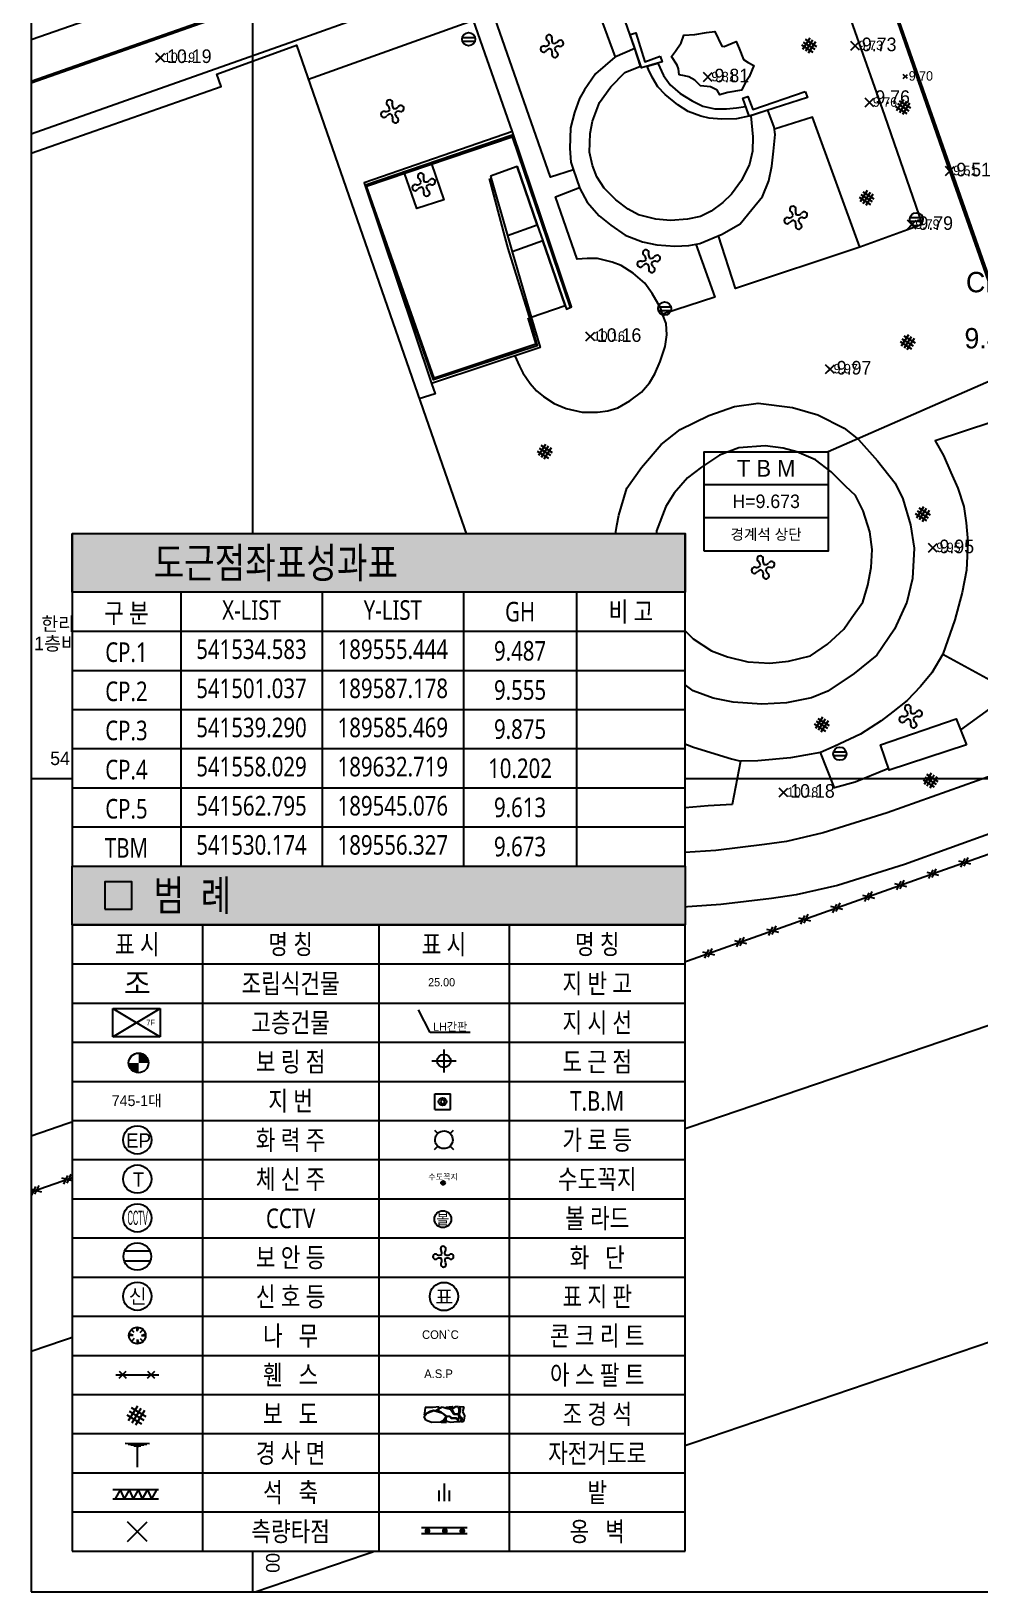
# Model space of a CAD drawing. Extents: x 189484 to 189792, y 541440 to 541662.
# Drawn here: x 189483.7 to 189553.5, y 541440.1 to 541555 of the extents above; entities that cross this region are included whole.
import ezdxf
from ezdxf.enums import TextEntityAlignment as Align
from ezdxf.xclip import XClip

# ---------------------------------------------------------------- set-up
doc = ezdxf.new("R2010")
doc.units = 0
doc.header["$MEASUREMENT"] = 0
doc.header["$XCLIPFRAME"] = 2
doc.set_wipeout_variables(frame=1)
doc.layers.get('0').update_dxf_attribs({"linetype": 'CONTINUOUS'})
for name, color, linetype in [('CL_BOX', 7, 'CONTINUOUS'), ('CL_TEXT', 2, 'CONTINUOUS'), ('elevation-1', 4, 'CONTINUOUS'), ('point-1', 4, 'CONTINUOUS'), ('TBM', 5, 'CONTINUOUS'), ('그리드', 251, 'CONTINUOUS'), ('도근점', 1, 'CONTINUOUS'), ('범례', 7, 'CONTINUOUS'), ('보링', 7, 'CONTINUOUS'), ('보안등', 4, 'CONTINUOUS'), ('울타리', 7, 'CONTINUOUS'), ('지적도', 1, 'CONTINUOUS'), ('현황', 7, 'CONTINUOUS')]:
    doc.layers.add(name, color=color, linetype=linetype)
doc.layers.add('SPOTX', color=1, linetype='CONTINUOUS', plot=False)
doc.layers.add('STEXT3', color=7, linetype='CONTINUOUS', plot=False)
doc.styles.add('C_맑은고딕', font='', dxfattribs={"width": 0.8})
doc.styles.add('돋움', font='Dotum.ttf')
doc.styles.get('C_맑은고딕').set_extended_font_data('Malgun Gothic')

# ---------------------------------------------------------------- blocks, each defined once
blk = doc.blocks.new('SPOTX')
at = {"color": 1}
for p, q in [((-0.5, -0.5), (0.5, 0.5)), ((0.5, -0.5), (-0.5, 0.5))]:
    blk.add_line(p, q, dxfattribs=at)
blk = doc.blocks.new('C-현황범례')
blk.add_wipeout([(0, 74.88), (0, 0), (45.12, 0), (45.12, 74.88)])
at = {"layer": 'CL_BOX'}
for points in [[(0, 74.88), (45.12, 74.88), (45.12, 72.72), (45.12, 70.56), (0, 70.56)], [(0, 50.4), (45.12, 50.4), (45.12, 48.24), (45.12, 46.08), (0, 46.08)]]:
    blk.add_hatch(color=252, dxfattribs=at).paths.add_polyline_path(points)
at = {"layer": 'CL_TEXT'}
for points in [[(2.4, 71.72), (4.4, 71.72), (4.4, 73.72), (2.4, 73.72)], [(2.4, 47.24), (4.4, 47.24), (4.4, 49.24), (2.4, 49.24)]]:
    blk.add_hatch(color=200, dxfattribs=at).paths.add_polyline_path(points)
at = {"layer": '범례', "linetype": 'Continuous'}
for points in [[(4.89, 35.92), (4.17, 35.92, 0.414214), (4.89, 35.19)], [(4.89, 36.64), (4.89, 35.92), (5.62, 35.92, 0.414214)]]:
    blk.add_hatch(color=7, dxfattribs=at).paths.add_polyline_path(points)
h = blk.add_hatch(color=7, dxfattribs=at)
edge = h.paths.add_edge_path()
edge.add_arc((27.3, 27.09), 0.145, 0, 360)
at = {"layer": 'CL_BOX', "color": 130}
for points in [[(0, 74.88), (0, 50.4)], [(45.12, 50.4), (45.12, 74.88)], [(0, 50.4), (45.12, 50.4)], [(0, 46.08), (0, 0)], [(0, 46.08), (45.12, 46.08)], [(45.12, 0), (45.12, 46.08)], [(0, 0), (45.12, 0)]]:
    blk.add_lwpolyline(points, dxfattribs=at)
for points in [[(0, 74.88), (45.12, 74.88), (45.12, 70.56), (0, 70.56)], [(0, 50.4), (45.12, 50.4), (45.12, 46.08), (0, 46.08)]]:
    blk.add_lwpolyline(points, close=True, dxfattribs=at)
at = {"layer": 'CL_BOX'}
for points in [[(8, 70.56), (8, 50.4)], [(18.4, 70.56), (18.4, 50.4)], [(28.8, 70.56), (28.8, 50.4)], [(37.12, 70.56), (37.12, 50.4)], [(0, 67.68), (45.12, 67.68)], [(0, 64.8), (45.12, 64.8)], [(0, 61.92), (45.12, 61.92)], [(0, 59.04), (45.12, 59.04)], [(0, 59.04), (45.12, 59.04)], [(0, 56.16), (45.12, 56.16)], [(0, 53.28), (45.12, 53.28)], [(0, 50.4), (45.12, 50.4)], [(9.6, 46.08), (9.6, 0)], [(22.56, 46.08), (22.56, 0)], [(32.16, 46.08), (32.16, 0)], [(0, 43.2), (45.12, 43.2)], [(0, 40.32), (45.12, 40.32)], [(0, 37.44), (45.12, 37.44)], [(0, 34.56), (45.12, 34.56)], [(0, 31.68), (45.12, 31.68)], [(0, 28.8), (45.12, 28.8)], [(0, 25.92), (45.12, 25.92)], [(0, 23.04), (45.12, 23.04)], [(0, 20.16), (45.12, 20.16)], [(0, 17.28), (45.12, 17.28)], [(0, 14.4), (45.12, 14.4)], [(0, 14.4), (45.12, 14.4)], [(0, 11.52), (45.12, 11.52)], [(0, 8.64), (45.12, 8.64)], [(0, 5.76), (45.12, 5.76)], [(0, 2.88), (45.12, 2.88)]]:
    blk.add_lwpolyline(points, dxfattribs=at)
at = {"layer": 'CL_TEXT', "color": 200}
blk.add_lwpolyline([(2.4, 47.24), (4.4, 47.24), (4.4, 49.24), (2.4, 49.24)], close=True, dxfattribs=at)
at = {"layer": '범례', "color": 7, "linetype": 'Continuous'}
for p, q in [((3.01, 39.92), (6.48, 39.92)), ((3.01, 37.83), (3.01, 39.92)), ((3.01, 37.83), (6.48, 39.92)), ((3.01, 39.92), (6.48, 37.83)), ((6.48, 39.92), (6.48, 37.83)), ((26.34, 38.15), (25.49, 39.83)), ((29.3, 38.15), (26.34, 38.15)), ((6.48, 37.83), (3.01, 37.83)), ((27.36, 36.91), (27.36, 35.22)), ((26.47, 36.06), (28.25, 36.06)), ((26.69, 32.48), (26.69, 33.63)), ((26.69, 33.63), (27.84, 33.63)), ((27.84, 32.48), (27.84, 33.63)), ((26.69, 32.48), (27.84, 32.48)), ((26.66, 30.96), (26.9, 30.72)), ((27.82, 30.72), (28.06, 30.96)), ((26.66, 29.55), (26.9, 29.8)), ((27.82, 29.8), (28.06, 29.55)), ((3.88, 22.08), (5.73, 22.08)), ((3.85, 21.35), (5.76, 21.35)), ((4.58, 16.08), (4.37, 16.3)), ((4.8, 16.17), (4.8, 16.48)), ((4.8, 16.17), (4.92, 16.46)), ((5.02, 16.08), (5.23, 16.3)), ((4.49, 15.86), (4.19, 15.86)), ((4.49, 15.86), (4.2, 15.98)), ((4.58, 15.65), (4.37, 15.43)), ((4.8, 15.56), (4.92, 15.26)), ((4.8, 15.56), (4.8, 15.25)), ((5.02, 15.65), (5.23, 15.43)), ((5.11, 15.86), (5.4, 15.98)), ((5.11, 15.86), (5.41, 15.86)), ((3.22, 12.97), (6.38, 12.97)), ((3.46, 12.71), (3.99, 13.23)), ((3.47, 13.23), (3.99, 12.71)), ((5.55, 12.71), (6.08, 13.23)), ((5.55, 13.23), (6.07, 12.71)), ((4.81, 10.66), (4.13, 9.59)), ((4.36, 10.57), (5.44, 9.89)), ((5.07, 10.49), (4.4, 9.42)), ((25.97, 10.56), (25.96, 10.31)), ((26.54, 10.57), (25.97, 10.56)), ((26.11, 10.14), (26.61, 10.35)), ((26.34, 10.29), (26.6, 10.36)), ((27, 10.6), (26.54, 10.57)), ((26.6, 10.36), (26.81, 10.34)), ((26.61, 10.35), (27.2, 10.16)), ((26.81, 10.34), (26.98, 10.5)), ((26.96, 10.29), (26.98, 10.43)), ((26.98, 10.5), (27, 10.6)), ((26.98, 10.43), (27.1, 10.53)), ((27.1, 10.53), (27.24, 10.61)), ((27.24, 10.61), (27.53, 10.51)), ((27.96, 10.61), (27.5, 10.57)), ((27.5, 10.57), (27.7, 10.5)), ((27.53, 10.51), (27.85, 10.45)), ((27.7, 10.5), (27.86, 10.48)), ((27.85, 10.45), (28.09, 10.08)), ((27.86, 10.48), (28.02, 10.58)), ((28.22, 10.6), (27.95, 10.45)), ((27.95, 10.45), (28.05, 10.24)), ((28.02, 10.58), (27.96, 10.61)), ((28.43, 10.6), (28.22, 10.6)), ((28.48, 10.39), (28.43, 10.6)), ((28.48, 10.61), (28.56, 10.45)), ((28.84, 10.59), (28.48, 10.61)), ((28.49, 10.18), (28.48, 10.39)), ((28.56, 10.45), (28.54, 10.24)), ((28.76, 10.26), (28.84, 10.59)), ((4.03, 10.03), (5.1, 9.35)), ((4.2, 10.3), (5.27, 9.62)), ((5.34, 10.33), (4.67, 9.25)), ((25.96, 10.31), (25.91, 10.01)), ((25.91, 9.89), (26.11, 10.14)), ((25.91, 10.01), (25.95, 9.97)), ((26.02, 9.64), (25.91, 9.89)), ((25.95, 9.97), (26.09, 10.15)), ((26.45, 9.46), (26.02, 9.64)), ((26.09, 10.15), (26.34, 10.29)), ((27.1, 9.48), (26.45, 9.46)), ((27.15, 10.21), (26.96, 10.29)), ((27.34, 9.61), (27.1, 9.48)), ((27.4, 10.05), (27.15, 10.21)), ((27.2, 9.52), (27.15, 9.48)), ((27.15, 9.48), (27.55, 9.48)), ((27.2, 10.16), (27.52, 9.89)), ((27.38, 9.58), (27.2, 9.52)), ((27.52, 9.89), (27.34, 9.61)), ((27.46, 9.65), (27.38, 9.58)), ((27.59, 9.91), (27.4, 10.05)), ((27.52, 9.53), (27.46, 9.65)), ((27.53, 9.84), (27.47, 9.67)), ((27.47, 9.67), (27.54, 9.56)), ((27.55, 9.48), (27.52, 9.53)), ((27.64, 9.89), (27.53, 9.84)), ((27.54, 9.56), (27.65, 9.52)), ((27.79, 9.91), (27.59, 9.91)), ((27.79, 9.89), (27.64, 9.89)), ((27.65, 9.52), (27.88, 9.49)), ((27.87, 9.84), (27.79, 9.91)), ((27.9, 9.76), (27.79, 9.89)), ((27.95, 9.79), (27.87, 9.84)), ((27.88, 9.49), (28.08, 9.51)), ((28.27, 9.76), (27.9, 9.76)), ((28.26, 9.77), (27.95, 9.79)), ((28.05, 10.24), (28.14, 10.11)), ((28.08, 9.51), (28.38, 9.53)), ((28.09, 10.08), (28.41, 10.04)), ((28.14, 10.11), (28.39, 10.09)), ((28.42, 9.71), (28.26, 9.77)), ((28.38, 9.65), (28.27, 9.76)), ((28.38, 9.53), (28.38, 9.65)), ((28.39, 10.09), (28.49, 10.18)), ((28.53, 9.82), (28.4, 9.68)), ((28.4, 9.68), (28.41, 9.6)), ((28.41, 10.04), (28.48, 9.83)), ((28.41, 9.6), (28.42, 9.54)), ((28.48, 9.83), (28.42, 9.71)), ((28.42, 9.54), (28.56, 9.53)), ((28.54, 10.24), (28.48, 10.1)), ((28.48, 10.1), (28.5, 9.97)), ((28.5, 9.97), (28.55, 9.87)), ((28.61, 9.8), (28.53, 9.82)), ((28.55, 9.87), (28.67, 9.8)), ((28.56, 9.53), (28.65, 9.65)), ((28.65, 9.65), (28.61, 9.8)), ((28.67, 9.66), (28.61, 9.54)), ((28.61, 9.54), (28.78, 9.54)), ((28.67, 9.8), (28.67, 9.66)), ((28.9, 9.96), (28.76, 10.26)), ((28.78, 9.54), (28.86, 9.64)), ((28.86, 9.64), (28.9, 9.96)), ((3.9, 7.93), (5.71, 7.92)), ((4.12, 7.87), (5.49, 7.87)), ((4.33, 7.81), (5.27, 7.81)), ((4.55, 7.75), (5.06, 7.75)), ((4.73, 7.69), (4.88, 7.69)), ((4.8, 7.69), (4.8, 6.18)), ((27.37, 4.97), (27.37, 3.67)), ((6.37, 4.51), (2.99, 4.51)), ((6.37, 3.82), (2.99, 3.82)), ((3.54, 4.51), (3.17, 3.83)), ((3.54, 4.51), (3.83, 3.83)), ((4.2, 4.51), (3.83, 3.83)), ((4.2, 4.51), (4.5, 3.83)), ((4.87, 4.51), (4.5, 3.83)), ((4.87, 4.51), (5.17, 3.83)), ((5.54, 4.51), (5.17, 3.83)), ((5.54, 4.51), (5.84, 3.83)), ((6.21, 4.51), (5.84, 3.83)), ((26.98, 4.45), (26.98, 3.67)), ((27.75, 4.45), (27.75, 3.67)), ((4.07, 0.71), (5.53, 2.16)), ((5.53, 0.71), (4.07, 2.16)), ((29.08, 1.7), (25.7, 1.7)), ((29.08, 1.27), (25.7, 1.27))]:
    blk.add_line(p, q, dxfattribs=at)
at = {"layer": '범례'}
blk.add_lwpolyline([(22.56, 43.2), (32.16, 43.2)], dxfattribs=at)
at = {"layer": '범례', "color": 7, "linetype": 'Continuous', "const_width": 0.216}
for points in [[(26.26, 1.48, 1), (26.04, 1.48, 1)], [(27.54, 1.48, 1), (27.32, 1.48, 1)], [(28.82, 1.48, 1), (28.6, 1.48, 1)]]:
    blk.add_lwpolyline(points, format="xyb", close=True, dxfattribs=at)
at = {"layer": '범례', "color": 7, "linetype": 'Continuous'}
for centre, radius in [((4.89, 35.92), 0.726), ((27.26, 33.06), 0.287), ((4.8, 30.25), 1.04), ((4.8, 30.25), 1.04), ((4.8, 27.37), 1.04), ((27.3, 27.09), 0.145), ((4.8, 24.51), 1.04), ((27.28, 24.42), 0.618), ((4.8, 21.67), 1.01), ((4.8, 18.75), 1.04), ((27.36, 18.73), 1.04)]:
    blk.add_circle(centre, radius, dxfattribs=at)
for centre, radius, start, end in [((27.26, 33.06), 0.143, 0, 180), ((27.26, 33.06), 0.143, 180, 0), ((26.75, 21.66), 0.194, 49.2455, 314.1354), ((27.31, 22.23), 0.194, 316.3959, 221.2858), ((26.68, 21.9), 0.524, 353.2801, 22.7057), ((27.79, 21.92), 0.382, 153.258, 194.7987), ((27.88, 21.66), 0.194, 226.0652, 130.9551), ((27.02, 22.08), 0.315, 242.8766, 306.0376), ((27.06, 21.18), 0.382, 75.7326, 117.2734), ((27.32, 21.09), 0.194, 136.5711, 41.461), ((26.95, 21.36), 0.262, 328.5906, 45.4027), ((27.6, 22.1), 0.332, 236.7001, 296.6702), ((27.95, 21.43), 0.524, 173.4553, 202.8809), ((27.61, 21.3), 0.259, 57.9209, 132.9512)]:
    blk.add_arc(centre, radius, start, end, dxfattribs=at)
blk.add_ellipse((27.36, 36.06), major_axis=(0.505, 0), ratio=0.943787, dxfattribs=at)
for centre, major_axis, start_param, end_param in [((27.36, 30.26), (0.459, 0.459), 0.337844, 6.621029), ((4.8, 15.86), (-0.433, 0.433), 3.926991, 10.210176)]:
    blk.add_ellipse(centre, major_axis=major_axis, ratio=1, start_param=start_param, end_param=end_param, dxfattribs=at)
at = {"layer": 'CL_TEXT', "color": 200, "style": 'C_맑은고딕', "width": 0.8}
for s, p in [('도근점좌표성과표', (6, 72.72)), ('범  례', (6, 48.24))]:
    blk.add_text(s, height=2.24, dxfattribs=at).set_placement(p, align=Align.MIDDLE_LEFT)
at = {"layer": 'CL_TEXT', "style": 'C_맑은고딕', "width": 0.8}
for s, p in [('구 분', (4, 69.02)), ('X-LIST', (13.2, 69.24)), ('Y-LIST', (23.6, 69.24)), ('GH', (32.96, 69.12)), ('비 고', (41.12, 69.12)), ('CP.1', (4, 66.14)), ('541534.583', (13.2, 66.36)), ('189555.444', (23.6, 66.36)), ('9.487', (32.96, 66.24)), ('CP.2', (4, 63.26)), ('541501.037', (13.2, 63.48)), ('189587.178', (23.6, 63.48)), ('9.555', (32.96, 63.36)), ('CP.3', (4, 60.38)), ('541539.290', (13.2, 60.6)), ('189585.469', (23.6, 60.6)), ('9.875', (32.96, 60.48)), ('CP.4', (4, 57.5)), ('541558.029', (13.2, 57.72)), ('189632.719', (23.6, 57.72)), ('10.202', (32.96, 57.6)), ('CP.5', (4, 54.62)), ('541562.795', (13.2, 54.84)), ('189545.076', (23.6, 54.84)), ('9.613', (32.96, 54.72)), ('TBM', (4, 51.74)), ('541530.174', (13.2, 51.96)), ('189556.327', (23.6, 51.96)), ('9.673', (32.96, 51.84)), ('표 시', (4.8, 44.64)), ('명 칭', (16.08, 44.64)), ('표 시', (27.36, 44.64)), ('명 칭', (38.64, 44.64)), ('조립식건물', (16.08, 41.76)), ('지 반 고', (38.64, 41.76)), ('고층건물', (16.08, 38.88)), ('지 시 선', (38.64, 38.88)), ('보 링 점', (16.08, 36)), ('도 근 점', (38.64, 36)), ('지 번', (16.08, 33.12)), ('T.B.M', (38.64, 33.12)), ('화 력 주', (16.08, 30.24)), ('가 로 등', (38.64, 30.24)), ('체 신 주', (16.08, 27.36)), ('수도꼭지', (38.64, 27.36)), ('볼 라드', (38.64, 24.48)), ('CCTV', (16.08, 24.48)), ('보 안 등', (16.08, 21.6)), ('화   단', (38.64, 21.6)), ('신 호 등', (16.08, 18.72)), ('표 지 판', (38.64, 18.72)), ('나   무', (16.08, 15.84)), ('콘 크 리 트', (38.64, 15.84)), ('휀   스', (16.08, 12.96)), ('아 스 팔 트', (38.64, 12.96)), ('보   도', (16.08, 10.08)), ('조 경 석', (38.64, 10.08)), ('경 사 면', (16.08, 7.2)), ('자전거도로', (38.64, 7.2)), ('석   축', (16.08, 4.32)), ('밭', (38.64, 4.32)), ('측량타점', (16.08, 1.44)), ('옹   벽', (38.64, 1.44))]:
    blk.add_text(s, height=1.44, dxfattribs=at).set_placement(p, align=Align.MIDDLE_CENTER)
at = {"layer": '범례', "color": 7, "linetype": 'Continuous', "style": '돋움'}
for s, height, p in [('조', 1.58, (4.8, 41.76)), ('7F', 0.416, (5.78, 38.88)), ('LH간판', 0.605, (27.82, 38.58)), ('745-1대', 0.8, (4.76, 33.14))]:
    blk.add_text(s, height=height, dxfattribs=at).set_placement(p, align=Align.MIDDLE_CENTER)
for s, height, p in [('25.00', 0.605, (26.2, 41.55, -18.22)), ('CON`C', 0.63, (25.75, 15.61)), ('A.S.P', 0.63, (25.91, 12.73))]:
    blk.add_text(s, height=height, dxfattribs=at).set_placement(p)
for s, height, p in [('EP', 1.051, (4.89, 30.21)), ('EP', 1.051, (4.89, 30.21)), ('T', 1.05, (4.89, 27.33)), ('수도꼭지', 0.423, (27.3, 27.54)), ('볼', 0.764, (27.28, 24.42)), ('신', 1.05, (4.83, 18.76)), ('표', 1.05, (27.39, 18.71))]:
    blk.add_text(s, height=height, dxfattribs=at).set_placement(p, align=Align.MIDDLE)
at = {"layer": '범례', "color": 7, "linetype": 'Continuous', "style": '돋움', "width": 0.4}
blk.add_text('CCTV', height=1.051, dxfattribs=at).set_placement((4.83, 24.52), align=Align.MIDDLE)
blk = doc.blocks.new('4564689761')
at = {"layer": '현황', "color": 1, "linetype": 'Continuous'}
for centre, major_axis, ratio, start_param, end_param in [((222050.77, 514389.96), (0.198, 0.105), 0.999999, -0.920112, 3.70309), ((222050.2, 514389.36), (0.429, 0.429), 0.999999, 5.710313, 6.223886), ((222051.41, 514389.8), (0.313, 0.313), 1, 2.219269, 2.944291), ((222051.6, 514389.55), (0.159, 0.159), 1, 3.489993, 8.113194), ((222050.36, 514389.12), (0.022, 0.223), 0.999999, -0.28291, 4.340292), ((222050.5, 514389.69), (-0.258, 0.258), 0.999999, 2.212612, 3.31498), ((222050.88, 514388.71), (-0.313, 0.313), 0.999999, -0.704601, 0.020422), ((222050.7, 514388.88), (0.215, 0.215), 1, 5.279399, 6.620024), ((222051.2, 514388.72), (-0.045, 0.22), 0.999999, 0.940074, 5.563273), ((222051.13, 514389.93), (0.272, 0.272), 1, 3.675609, 4.722284), ((222051.44, 514389.05), (-0.212, 0.212), 1, -1.015473, 0.294053), ((222051.76, 514389.32), (0.429, 0.429), 0.999998, 2.571778, 3.085352)]:
    blk.add_ellipse(centre, major_axis=major_axis, ratio=ratio, start_param=start_param, end_param=end_param, dxfattribs=at)
blk = doc.blocks.new('C-현황')
at = {"layer": 'TBM', "color": 5}
for p, q in [((-21.36, -48.05), (-30.49, -48.05)), ((-21.35, -50.48), (-30.48, -50.48))]:
    blk.add_line(p, q, dxfattribs=at)
at = {"layer": 'TBM', "color": 5, "elevation": 9.67}
blk.add_lwpolyline([(-7.4, -39.5), (-21.35, -45.61)], dxfattribs=at)
at = {"layer": 'TBM', "color": 5}
blk.add_lwpolyline([(-30.48, -52.92), (-30.48, -45.61), (-21.35, -45.61), (-21.35, -52.92)], close=True, dxfattribs=at)
at = {"layer": '보안등'}
for points in [[(-48.28, -15.13), (-47.34, -15.13)], [(-48.28, -15.39), (-47.34, -15.39)], [(-15.34, -28.37), (-14.41, -28.37)], [(-15.34, -28.64), (-14.4, -28.64)], [(-33.86, -34.94), (-32.93, -34.94)], [(-33.86, -35.21), (-32.92, -35.21)], [(-42.47, -55.07), (-41.54, -55.07)], [(-42.47, -55.34), (-41.53, -55.34)], [(-20.97, -67.69), (-20.04, -67.69)], [(-20.97, -67.96), (-20.03, -67.96)], [(-40.4, -80.35), (-39.47, -80.35)], [(-40.4, -80.62), (-39.46, -80.62)]]:
    blk.add_lwpolyline(points, dxfattribs=at)
for centre in [(-47.81, -15.26), (-14.87, -28.51), (-33.39, -35.08), (-42, -55.21), (-20.5, -67.83), (-39.93, -80.49)]:
    blk.add_circle(centre, 0.487, dxfattribs=at)
at = {"layer": '울타리'}
for p, q in [((-11.76, -75.72), (-10.88, -75.94)), ((-11.59, -76.19), (-11.28, -75.55)), ((-11.35, -76.11), (-11.05, -75.47)), ((-14.11, -76.55), (-13.24, -76.77)), ((-13.95, -77.02), (-13.64, -76.38)), ((-13.71, -76.94), (-13.41, -76.3)), ((-18.66, -78.7), (-18.35, -78.06)), ((-18.42, -78.61), (-18.12, -77.98)), ((-16.47, -77.39), (-15.6, -77.61)), ((-16.3, -77.86), (-16, -77.22)), ((-16.07, -77.78), (-15.76, -77.14)), ((-21.18, -79.06), (-20.31, -79.28)), ((-21.01, -79.54), (-20.71, -78.9)), ((-20.78, -79.45), (-20.47, -78.81)), ((-18.83, -78.23), (-17.95, -78.45)), ((-23.54, -79.9), (-22.66, -80.12)), ((-23.37, -80.37), (-23.07, -79.73)), ((-23.13, -80.29), (-22.83, -79.65)), ((-28.25, -81.58), (-27.37, -81.8)), ((-28.08, -82.05), (-27.78, -81.41)), ((-27.84, -81.96), (-27.54, -81.32)), ((-25.89, -80.74), (-25.02, -80.96)), ((-25.72, -81.21), (-25.42, -80.57)), ((-25.49, -81.13), (-25.19, -80.49)), ((-30.6, -82.41), (-29.73, -82.63)), ((-30.44, -82.88), (-30.13, -82.25)), ((-30.2, -82.8), (-29.9, -82.16)), ((-34.91, -84.48), (-34.61, -83.84)), ((-32.96, -83.25), (-32.08, -83.47)), ((-32.79, -83.72), (-32.49, -83.08)), ((-32.56, -83.64), (-32.25, -83)), ((-37.67, -84.93), (-36.8, -85.14)), ((-37.5, -85.4), (-37.2, -84.76)), ((-37.27, -85.31), (-36.96, -84.67)), ((-35.31, -84.09), (-34.44, -84.31)), ((-35.15, -84.56), (-34.84, -83.92)), ((-40.03, -85.76), (-39.15, -85.98)), ((-39.86, -86.23), (-39.55, -85.59)), ((-39.62, -86.15), (-39.32, -85.51)), ((-44.57, -87.91), (-44.27, -87.27)), ((-44.33, -87.82), (-44.03, -87.19)), ((-42.38, -86.6), (-41.51, -86.82)), ((-42.21, -87.07), (-41.91, -86.43)), ((-41.98, -86.99), (-41.67, -86.35)), ((-47.09, -88.27), (-46.22, -88.49)), ((-46.93, -88.75), (-46.62, -88.11)), ((-46.69, -88.66), (-46.39, -88.02)), ((-44.74, -87.44), (-43.86, -87.66)), ((-49.45, -89.11), (-48.57, -89.33)), ((-49.28, -89.58), (-48.98, -88.94)), ((-49.05, -89.5), (-48.74, -88.86)), ((-53.99, -91.26), (-53.69, -90.62)), ((-53.76, -91.17), (-53.45, -90.53)), ((-51.8, -89.95), (-50.93, -90.17)), ((-51.64, -90.42), (-51.33, -89.78)), ((-51.4, -90.34), (-51.1, -89.7)), ((-56.52, -91.62), (-55.64, -91.84)), ((-56.35, -92.09), (-56.04, -91.46)), ((-56.11, -92.01), (-55.81, -91.37)), ((-54.16, -90.79), (-53.29, -91.01)), ((-60.83, -93.67), (-60.52, -93.04)), ((-58.87, -92.46), (-58, -92.68)), ((-58.7, -92.93), (-58.4, -92.29)), ((-58.47, -92.85), (-58.16, -92.21)), ((-63.59, -94.1), (-62.72, -94.33)), ((-63.43, -94.58), (-63.12, -93.94)), ((-63.19, -94.49), (-62.88, -93.86)), ((-61.23, -93.28), (-60.36, -93.51)), ((-61.07, -93.75), (-60.76, -93.12)), ((-65.95, -94.92), (-65.08, -95.15)), ((-65.79, -95.4), (-65.48, -94.76)), ((-65.55, -95.31), (-65.24, -94.68)), ((-70.51, -97.04), (-70.2, -96.4)), ((-70.28, -96.95), (-69.97, -96.32)), ((-68.31, -95.74), (-67.44, -95.97)), ((-68.15, -96.22), (-67.84, -95.58)), ((-67.91, -96.13), (-67.61, -95.5)), ((-73.04, -97.38), (-72.17, -97.61)), ((-72.87, -97.86), (-72.57, -97.22)), ((-72.64, -97.77), (-72.33, -97.14)), ((-70.68, -96.56), (-69.8, -96.79)), ((-77.36, -99.42), (-77.05, -98.78)), ((-75.4, -98.2), (-74.53, -98.43)), ((-75.24, -98.68), (-74.93, -98.04)), ((-75, -98.6), (-74.69, -97.96)), ((-80.12, -99.85), (-79.25, -100.07)), ((-79.96, -100.32), (-79.65, -99.68)), ((-79.72, -100.24), (-79.41, -99.6)), ((-77.76, -99.03), (-76.89, -99.25)), ((-77.6, -99.5), (-77.29, -98.86))]:
    blk.add_line(p, q, dxfattribs=at)
at = {"layer": '울타리', "color": 3}
blk.add_lwpolyline([(-19.68, -148.05), (-53.16, -159.87), (-65.77, -164.43), (-72.48, -166.88), (-84.27, -163.26), (-88.55, -156.83), (-116.68, -112.83), (-116.02, -112.58), (-59.11, -92.81), (-12.8, -76.35), (3.15, -70.76)], dxfattribs=at)
at = {"layer": '지적도', "linetype": 'Continuous'}
blk.add_line((-22.92, 5.34, 10.27), (3.91, -71.11, 10.27), dxfattribs=at)
at = {"layer": '현황', "color": 4, "linetype": 'Continuous'}
for p, q in [((-23.32, -15.68), (-22.48, -16.2)), ((-22.72, -15.19), (-23.24, -16.02)), ((-23.19, -15.47), (-22.35, -15.99)), ((-23.06, -15.26), (-22.22, -15.79)), ((-22.51, -15.32), (-23.03, -16.15)), ((-22.3, -15.45), (-22.82, -16.28)), ((-16.4, -20.2), (-15.56, -20.72)), ((-15.8, -19.71), (-16.32, -20.54)), ((-16.27, -19.99), (-15.43, -20.52)), ((-16.14, -19.79), (-15.3, -20.31)), ((-15.59, -19.84), (-16.11, -20.67)), ((-15.38, -19.97), (-15.9, -20.8)), ((-18.48, -26.4), (-19, -27.23)), ((-19.08, -26.89), (-18.25, -27.42)), ((-18.95, -26.69), (-18.12, -27.21)), ((-18.82, -26.48), (-17.99, -27)), ((-18.27, -26.53), (-18.8, -27.36)), ((-18.07, -26.66), (-18.59, -27.49)), ((-16.06, -37.51), (-15.23, -38.03)), ((-15.46, -37.02), (-15.98, -37.85)), ((-15.93, -37.3), (-15.1, -37.82)), ((-15.8, -37.09), (-14.97, -37.61)), ((-15.25, -37.15), (-15.77, -37.98)), ((-15.04, -37.28), (-15.56, -38.11)), ((-42.76, -45.56), (-41.93, -46.08)), ((-42.16, -45.07), (-42.68, -45.9)), ((-42.63, -45.35), (-41.8, -45.87)), ((-42.5, -45.14), (-41.67, -45.67)), ((-41.95, -45.2), (-42.48, -46.03)), ((-41.75, -45.33), (-42.27, -46.16)), ((-14.95, -50.16), (-14.12, -50.68)), ((-14.35, -49.67), (-14.87, -50.5)), ((-14.82, -49.95), (-13.99, -50.47)), ((-14.69, -49.74), (-13.85, -50.26)), ((-14.14, -49.8), (-14.66, -50.63)), ((-13.93, -49.93), (-14.45, -50.76)), ((-36.14, -61.82), (-35.31, -62.34)), ((-35.54, -61.32), (-36.06, -62.15)), ((-36.01, -61.61), (-35.18, -62.13)), ((-35.88, -61.4), (-35.05, -61.92)), ((-35.34, -61.46), (-35.86, -62.28)), ((-35.13, -61.59), (-35.65, -62.42)), ((-21.78, -65.15), (-22.3, -65.98)), ((-22.25, -65.44), (-21.42, -65.96)), ((-22.12, -65.23), (-21.29, -65.75)), ((-21.57, -65.28), (-22.09, -66.11)), ((-21.37, -65.41), (-21.89, -66.24)), ((-22.38, -65.64), (-21.55, -66.17)), ((-14.38, -69.76), (-13.55, -70.28)), ((-13.78, -69.27), (-14.3, -70.1)), ((-14.25, -69.55), (-13.42, -70.07)), ((-14.12, -69.34), (-13.29, -69.87)), ((-13.57, -69.4), (-14.1, -70.23)), ((-13.37, -69.53), (-13.89, -70.36)), ((-35.2, -73.35), (-35.72, -74.18)), ((-35.54, -73.43), (-34.7, -73.95)), ((-34.99, -73.48), (-35.51, -74.31)), ((-35.8, -73.84), (-34.96, -74.36)), ((-35.67, -73.63), (-34.83, -74.16)), ((-34.78, -73.61), (-35.3, -74.44))]:
    blk.add_line(p, q, dxfattribs=at)
at = {"layer": '현황'}
for points in [[(-163.72, -22.62), (-162.49, -24.69), (-136.04, -15.63), (-135.61, -15.51), (-135.2, -15.51), (-134.82, -15.63), (-134.32, -16.09), (-133.74, -17.49), (-138.36, -19.12), (-135.25, -28.23), (-130.56, -26.58), (-128.63, -32.41), (-110.51, -25.95), (-65.75, -10.29), (-46.75, -3.62)], [(-39.3, -4.07), (-127.43, -35.05), (-154.43, -44.51), (-163.72, -29.31)], [(-39.26, -4.18), (-127.47, -35.18), (-133.18, -37.18), (-133.7, -37.51), (-134.25, -38.07), (-134.69, -38.54), (-135.11, -39.47), (-136.39, -43.99), (-135.93, -44.17), (-136.4, -46.35)], [(-28.2, -3.93), (-44.51, -9.63), (-60.63, -15.4), (-119.6, -36.26), (-120.26, -36.71), (-121.03, -37.59), (-121.51, -38.52), (-121.7, -39.61), (-121.6, -40.55), (-120.88, -42.64), (-116.06, -40.88), (-117.57, -36.34), (-108.65, -33.13), (-98.15, -29.61), (-98.08, -29.8)], [(-23.19, -3.9), (-17.21, -20.87), (-14.44, -28.9)], [(-35.59, -15.95), (-37.54, -10.31), (-33.25, -8.71), (-31.98, -8.5), (-30.42, -8.58), (-29.2, -8.9), (-27.7, -9.45), (-26.73, -10.15), (-25.81, -11.36), (-30.63, -12.89)], [(-40.1, -24.86), (-41.79, -25.4), (-46.04, -13.27), (-39.15, -10.83), (-37.04, -16.58)], [(-44.23, -24.63), (-42.77, -28.91), (-42.35, -30.1), (-40.71, -34.85), (-40.61, -35.12), (-40.24, -34.95), (-44.6, -21.99), (-47.45, -13.87), (-59.6, -18.22)], [(-82, -24.36), (-66.03, -18.73), (-66.35, -17.82), (-60.48, -15.7), (-40.05, -74.52), (-45.48, -76.62), (-43.14, -83.15), (-59.76, -89.01), (-60.56, -86.68), (-62.39, -87.31), (-61.68, -89.33), (-62.25, -89.53), (-62.44, -88.97), (-69.8, -91.51), (-69.63, -92.01), (-70.25, -92.23), (-70.89, -90.37), (-72.74, -91.01), (-71.99, -93.19), (-87.96, -98.72)], [(-14.44, -28.9), (-19.03, -30.56), (-22.5, -21), (-25.31, -21.88)], [(-44.58, -22.05), (-55.51, -25.83), (-50.54, -40.59)], [(-46.3, -25.5), (-45.14, -29.84), (-44.92, -30.66), (-43.39, -35.62), (-42.77, -37.81), (-50.4, -40.33), (-55.41, -25.98), (-44.61, -22.29), (-40.28, -34.97)], [(-43.46, -35.77), (-42.86, -37.69), (-50.36, -40.2), (-55.33, -26.06), (-44.61, -22.43), (-40.33, -34.99)], [(-50.54, -24.44), (-49.63, -27.08), (-51.62, -27.71), (-52.52, -25.11)], [(-46.2, -25.34), (-44.95, -29.7), (-44.6, -30.91), (-43.22, -35.71), (-42.55, -37.94), (-50.54, -40.59), (-50.28, -41.35), (-51.44, -41.72)], [(-31.09, -30.34), (-29.71, -34.23), (-33.54, -35.48), (-33.7, -35.02), (-34.31, -33.96), (-34.86, -33.22), (-35.7, -32.48), (-36.59, -31.9), (-37.24, -31.67), (-38.34, -31.39), (-39.1, -31.39), (-39.82, -31.44), (-41.43, -26.86), (-39.66, -26.18)], [(-19.03, -30.56), (-28.17, -33.6), (-29.42, -29.72)], [(-44.41, -38.56), (-44.07, -39.32), (-43.82, -39.8), (-43.29, -40.59), (-42.83, -41.14), (-42.3, -41.56), (-41.51, -42.06), (-40.64, -42.44), (-39.45, -42.69), (-38.33, -42.71), (-37.58, -42.61), (-36.83, -42.38), (-35.96, -41.87), (-35.09, -41.22), (-34.5, -40.54), (-34.11, -39.87), (-33.71, -38.98), (-33.34, -37.88), (-33.24, -37.01), (-33.28, -36.17), (-33.54, -35.48)], [(-9.24, -43.42), (-13.48, -44.81), (-12.88, -45.89), (-12.34, -47.13), (-11.82, -48.3), (-11.39, -49.63), (-11.21, -50.85), (-11.08, -52.24), (-11.18, -54.32), (-11.5, -55.96), (-12.04, -57.99), (-12.93, -60.5), (-7.8, -63.31), (-11.62, -66.07)], [(-46.42, -56.16), (-41.36, -54.53), (-41.25, -54.69), (-41.24, -54.84), (-41.16, -55.79), (-40.9, -56.93), (-40.07, -59.26), (-39.12, -61.06), (-37.84, -62.82), (-36.49, -64.09), (-34.63, -65.66), (-33.15, -66.61), (-31.26, -67.35), (-28.48, -68.2), (-27.88, -68.35)], [(-12.93, -60.5), (-13.72, -61.88), (-14.56, -62.89), (-15.54, -63.92), (-16.61, -64.75), (-17.47, -65.41), (-18.97, -66.39), (-20.93, -67.29), (-21.92, -67.74)], [(-16.92, -68.9), (-17.09, -68.99), (-19.38, -69.92), (-20.89, -70.34), (-21.92, -67.74), (-24.13, -68.13), (-26.54, -68.36), (-27.81, -68.37), (-28.43, -71.56), (-30.19, -71.66), (-35.26, -72.11), (-38.52, -72.42), (-40.7, -72.63)], [(-7.08, -68.66), (-17.01, -72.19), (-21.72, -73.66), (-24.43, -74.28), (-26.05, -74.51), (-29.63, -74.95), (-34.18, -75.26), (-38.59, -75.76), (-40.67, -75.94), (-42.39, -76.21), (-45.03, -77.01), (-45.31, -77.11)], [(-1.1, -70.6), (-5.96, -72.46), (-15.74, -75.98), (-20.68, -77.53), (-23.71, -78.22), (-25.53, -78.48), (-29.25, -78.93), (-33.82, -79.25), (-38.2, -79.74), (-40.19, -79.91), (-41.5, -80.12), (-43.78, -80.81), (-43.96, -80.88)], [(-96.14, -117.3), (-1.48, -85.06)], [(-89.02, -138.19), (5.64, -105.95)]]:
    blk.add_lwpolyline(points, dxfattribs=at)
at = {"layer": '현황', "elevation": 9.83}
blk.add_lwpolyline([(-7.08, -68.66), (-5.24, -67.8), (-3.39, -66.34), (-1.78, -64.36), (-0.88, -62.1), (-0.54, -60.3), (-0.7, -58.68), (-1.01, -57.53), (-7.23, -39.68), (-12.42, -24.96), (-18.14, -8.46), (-19.18, -6.72), (-20.79, -5.03), (-22.49, -4.04), (-24.66, -3.57), (-27.19, -3.61), (-28.2, -3.93)], dxfattribs=at)
at = {"layer": '현황'}
for points in [[(-33.73, -16.5), (-33.58, -16.92), (-35.1, -17.36), (-35.93, -14.92), (-35.52, -14.79), (-34.86, -16.92)], [(-32.31, -17.88), (-32.38, -17.44), (-32.46, -17.16), (-32.89, -16.54), (-32.6, -16.13), (-32.17, -15.52), (-31.98, -14.95), (-31.16, -14.91), (-30.32, -14.77), (-29.7, -14.68), (-29.18, -15.76), (-29.02, -15.8), (-28.12, -15.43), (-27.91, -15.95), (-27.58, -16.76), (-27.25, -16.96), (-26.83, -17.19), (-27.16, -18.03), (-27.42, -18.4), (-27.73, -19.01), (-28.74, -19.18), (-29.18, -19.31), (-29.34, -19.34), (-29.52, -19), (-30.02, -18.77), (-30.75, -18.7), (-31.17, -18.27), (-31.61, -18.02), (-31.92, -17.95)], [(-35.58, -15.95), (-37.05, -16.59), (-38.47, -17.8), (-39.29, -18.98), (-39.66, -19.63), (-40.02, -20.64), (-40.32, -21.77), (-40.37, -23.31), (-40.3, -24.31), (-40.12, -24.82), (-39.64, -26.24), (-39.08, -27.25), (-38.22, -28.26), (-37.35, -28.93), (-36.3, -29.68), (-35.02, -30.16), (-33.97, -30.38), (-32.63, -30.48), (-31.6, -30.44), (-30.79, -30.28), (-29.15, -29.61), (-27.84, -28.85), (-26.97, -27.8), (-26.19, -26.83), (-25.73, -25.69), (-25.51, -24.59), (-25.39, -23.49), (-25.26, -22.26), (-25.33, -21.74), (-25.79, -20.48), (-27.06, -20.9), (-26.89, -22.44), (-26.93, -23.49), (-27.15, -24.46), (-27.73, -25.65), (-28.47, -26.66), (-29.1, -27.27), (-29.96, -27.9), (-30.76, -28.31), (-31.71, -28.51), (-32.96, -28.59), (-34.05, -28.51), (-35.32, -28.17), (-36.08, -27.77), (-36.98, -27.08), (-37.84, -26.22), (-38.38, -25.38), (-38.69, -24.54), (-38.93, -23.56), (-38.87, -22.19), (-38.71, -21.3), (-38.18, -19.92), (-37.35, -18.77), (-36.32, -17.7), (-35.16, -17.25)], [(-34.68, -17.24), (-33.9, -17.02), (-33.47, -17.94), (-32.98, -18.61), (-32.25, -19.25), (-31.37, -19.79), (-30.58, -20.19), (-29.69, -20.38), (-28.84, -20.39), (-28.1, -20.31), (-27.43, -20.21), (-27.19, -20.92), (-28.11, -21.11), (-29.21, -21.15), (-30.11, -21.07), (-30.72, -20.93), (-31.67, -20.57), (-32.42, -20.08), (-33.34, -19.33), (-33.9, -18.76), (-34.32, -18.06), (-34.59, -17.49)], [(-23.05, -19.11), (-22.88, -19.54), (-27.17, -20.91), (-27.65, -19.6), (-27.27, -19.47), (-26.91, -20.42)], [(-46.2, -25.34), (-44.95, -29.7), (-42.77, -28.91), (-44.23, -24.63)], [(-44.6, -30.91), (-43.22, -35.72), (-40.71, -34.85), (-42.35, -30.1)], [(-20.18, -43.88), (-19.13, -44.72), (-17.73, -46.28), (-16.43, -47.92), (-15.86, -49.07), (-15.29, -51), (-15.04, -52.7), (-15.15, -54.93), (-15.56, -56.67), (-16.47, -58.68), (-17.79, -60.59), (-19.44, -61.94), (-21.39, -63.22), (-22.59, -63.72), (-24.42, -64.08), (-26.25, -64.18), (-28.36, -64.03), (-29.81, -63.74), (-31.29, -63.2), (-32.8, -62.08), (-34.23, -60.86), (-35.45, -59.29), (-36.33, -57.76), (-36.78, -56.34), (-36.99, -55.29), (-37.1, -54.2), (-37.11, -53.01), (-37.06, -51.94), (-36.92, -51.04), (-36.76, -50.29), (-36.18, -48.29), (-35.1, -46.78), (-33.65, -45.07), (-32.25, -43.97), (-30.14, -42.95), (-28.24, -42.28), (-26.52, -42.05), (-23.98, -42.36), (-22.11, -42.9)], [(-34.05, -55.4), (-33.56, -56.74), (-32.54, -58.16), (-31.3, -59.39), (-29.95, -60.25), (-28.76, -60.71), (-27.26, -61.08), (-25.64, -61.18), (-24.28, -61.03), (-22.67, -60.62), (-21.41, -59.76), (-20.21, -58.67), (-19.62, -57.82), (-18.82, -56.67), (-18.44, -55.43), (-18.19, -54.12), (-18.12, -52.81), (-18.3, -51.51), (-18.79, -49.96), (-19.36, -48.83), (-20.07, -48.16), (-21.13, -47.09), (-22.28, -46.2), (-23.66, -45.63), (-24.68, -45.34), (-25.99, -45.18), (-27.92, -45.33), (-29.35, -45.86), (-30.67, -46.75), (-31.72, -47.53), (-32.68, -48.67), (-33.3, -49.64), (-33.99, -51.44), (-34.09, -52.99), (-34.02, -54.23)], [(-11.19, -67.19), (-16.87, -69.05), (-17.52, -67.19), (-11.93, -65.26)], [(-58.43, -90.53), (-61.58, -91.7), (-62.2, -89.8), (-58.98, -88.86)], [(-69.17, -94.14), (-72.01, -95.16), (-72.56, -93.52), (-71.78, -93.23), (-72.57, -91.1), (-70.93, -90.46), (-70.29, -92.35), (-69.9, -92.22)]]:
    blk.add_lwpolyline(points, close=True, dxfattribs=at)
for p in [(-222092.66, -514405.11), (-222104.4, -514409.91), (-222102.1, -514415.3), (-222074.73, -514417.73), (-222085.54, -514420.93), (-222077.13, -514443.46), (-222091.19, -514454.17), (-222066.27, -514454.43)]:
    blk.add_blockref('4564689761', p, dxfattribs=at)
at = {"layer": 'TBM', "color": 5, "style": '돋움'}
for s, height, p in [('T B M', 1.232, (-25.92, -46.83)), ('H=9.673', 0.996, (-25.92, -49.26)), ('경계석 상단', 0.789, (-25.93, -51.69))]:
    blk.add_text(s, height=height, dxfattribs=at).set_placement(p, align=Align.MIDDLE_CENTER)
at = {"layer": '현황', "style": '돋움'}
for s, p in [('한라시그마밸리', (-79.26, -58.78)), ('1층바닥EL=10.40', (-79.78, -60.22)), ('신축공사중', (-52.14, -112.96))]:
    blk.add_text(s, height=1, dxfattribs=at).set_placement(p)

msp = doc.modelspace()

# ---------------------------------------------------------------- linework, layer by layer
at = {"layer": '그리드'}
for points in [[(189500, 541661.77), (189500, 541440.1)], [(189764.13, 541500), (189483.73, 541500)]]:
    msp.add_lwpolyline(points, dxfattribs=at)

# ---------------------------------------------------------------- block references
at = {"layer": 'point-1', "color": 1, "xscale": 0.6479999999761646, "yscale": 0.6479999999761646, "zscale": 0.6479999999761646}
for p in [(189493.23, 541553.05, 10.19), (189544.35, 541553.92, 9.72), (189533.51, 541551.63, 9.81), (189545.4, 541549.75, 9.76), (189551.31, 541544.71, 9.51), (189548.51, 541540.77, 9.78), (189524.86, 541532.53, 10.16), (189542.5, 541530.13, 9.97), (189550.06, 541516.98, 9.95), (189539.08, 541498.99, 10.18)]:
    msp.add_blockref('SPOTX', p, dxfattribs=at)
at = {"layer": 'SPOTX'}
for p, xscale, yscale, zscale in [((189493.23, 541553.05, 10.19), 0.299999999988965, 0.299999999988965, 0.299999999988965), ((189544.35, 541553.92, 9.72), 0.299999999988965, 0.299999999988965, 0.299999999988965), ((189533.51, 541551.63, 9.81), 0.299999999988965, 0.299999999988965, 0.299999999988965), ((189548.04, 541551.67, 9.7), 0.299999999988965, 0.299999999988965, 0.299999999988965), ((189545.4, 541549.75, 9.76), 0.299999999988965, 0.299999999988965, 0.299999999988965), ((189551.31, 541544.71, 9.51), 0.299999999988965, 0.299999999988965, 0.299999999988965), ((189548.51, 541540.77, 9.78), 0.299999999988965, 0.299999999988965, 0.299999999988965), ((189524.86, 541532.53, 10.16), 0.2999999999889651, 0.2999999999889651, 0.2999999999889651), ((189542.5, 541530.13, 9.97), 0.299999999988965, 0.299999999988965, 0.299999999988965), ((189550.06, 541516.98, 9.95), 0.2999999999889651, 0.2999999999889651, 0.2999999999889651), ((189539.08, 541498.99, 10.18), 0.299999999988965, 0.299999999988965, 0.299999999988965)]:
    msp.add_blockref('SPOTX', p, dxfattribs=dict(at, xscale=xscale, yscale=yscale, zscale=zscale))
at = {"layer": '보링'}
ref = msp.add_blockref('C-현황', (189563.72, 541569.67), dxfattribs=at)
XClip(ref).set_block_clipping_path([(-79.9969434846, -129.5023855461), (200.4030565154, 92.0976144539)])

# ---------------------------------------------------------------- texts
at = {"layer": 'elevation-1', "color": 7, "style": '돋움'}
for s, p in [('9.73', (189544.84, 541553.53, 9.34)), ('10.19', (189493.72, 541552.66, 9.8)), ('9.81', (189534, 541551.24, 9.42)), ('9.76', (189545.83, 541549.65, 9.37)), ('9.51', (189551.79, 541544.32, 9.12)), ('9.79', (189549, 541540.38, 9.4)), ('10.16', (189525.34, 541532.14, 9.77)), ('9.97', (189542.99, 541529.74, 9.58)), ('9.95', (189550.55, 541516.59, 9.56)), ('10.18', (189539.57, 541498.6, 9.79))]:
    msp.add_text(s, height=1, dxfattribs=at).set_placement(p)
at = {"layer": 'STEXT3', "style": '돋움'}
for s, p in [('9.73', (189544.61, 541553.61, 9.34)), ('10.19', (189493.49, 541552.73, 9.8)), ('9.81', (189533.77, 541551.31, 9.42)), ('9.70', (189548.29, 541551.36, 9.31)), ('9.76', (189545.65, 541549.44, 9.37)), ('9.51', (189551.56, 541544.4, 9.12)), ('9.79', (189548.77, 541540.45, 9.4)), ('10.16', (189525.11, 541532.22, 9.77)), ('9.97', (189542.76, 541529.82, 9.58)), ('9.95', (189550.32, 541516.67, 9.56)), ('10.18', (189539.34, 541498.67, 9.79))]:
    msp.add_text(s, height=0.7, dxfattribs=at).set_placement(p)
at = {"layer": '그리드', "style": '돋움'}
msp.add_text('541500', height=1, dxfattribs=at).set_placement((189485.12, 541501))
msp.add_text('189500', height=1, rotation=270, dxfattribs=at).set_placement((189501, 541499))
msp.add_text('189500', height=1, rotation=270, dxfattribs=at).set_placement((189501, 541441.57), align=Align.RIGHT)
at = {"layer": '도근점', "color": 1, "style": '돋움'}
for s, p in [('CP.1', (189552.5, 541535.79, 9.49)), ('9.487', (189552.39, 541531.66, 9.49))]:
    msp.add_text(s, height=1.5, dxfattribs=at).set_placement(p)

# ---------------------------------------------------------------- next in the draw order: block references
at = {"layer": '범례'}
msp.add_blockref('C-현황범례', (189486.73, 541443.17), dxfattribs=at)

doc.saveas('drawing.dxf')
